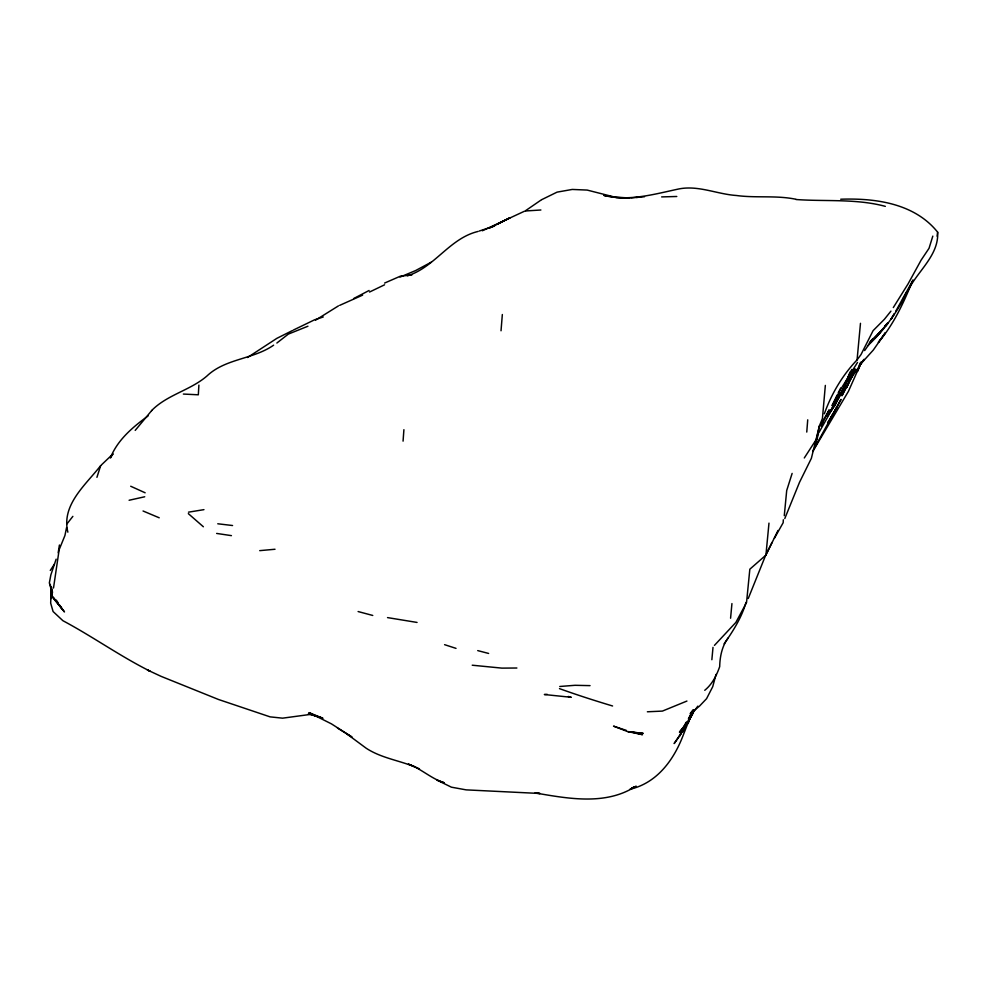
<?xml version="1.0" encoding="UTF-8"?>
<svg xmlns="http://www.w3.org/2000/svg" width="987" height="987" viewBox="0 0 987 987"><rect width="100%" height="100%" fill="white"/><g stroke="black" fill="none" stroke-linecap="round" stroke-linejoin="round"><path stroke-width="1.48" d="M51.275 588.326L50.67 603.131L53.088 611.533L62.897 620.7C92.531 636.479 120.032 656.17 150.049 671.172L147.347 669.963L161.177 676.391L218.497 699.487L270.117 716.87L282.603 718.166L311.966 714.206M783.32 519.767L783.184 522.678L774.425 538.248M67.856 532.166C61.169 504.888 85.585 484.999 100.563 465.765M840.727 199.226C875.444 197.992 914.616 203.371 937.65 232.179C938.995 254.35 919.378 269.722 909.471 287.797L910.952 284.626M198.893 385.115L198.325 394.8L183.372 394.06M748.245 598.504L765.961 554.521M745.987 602.428C741.78 617.331 733.082 631.137 724.1 643.845M403.066 441.14L403.905 429.69M501.026 330.781L502.334 314.52M806.761 432.072L807.724 419.833M825.342 385.411L822.43 418.5L819.42 425.853L811.363 458.363L799.507 482.322L784.788 518.57M860.479 323.317L857.074 359.897C842.614 375.048 831.325 393.986 824.367 413.775M768.984 523.122L765.924 555.126L749.836 569.203L746.542 602.514L735.883 622.402L714.452 645.375M711.861 659.723L713.009 647.349M730.577 618.232L731.935 603.575M784.283 515.67L786.701 490.527L792.129 473.402M937.107 236.201L937.65 232.179M58.184 552.769L59.417 545.021M53.508 588.005L59.171 549.623L64.908 535.596L66.561 527.601M818.42 433.91L815.028 446.149L819.42 425.853M50.855 598.714L51.682 594.717M53.286 597.456L64.488 611.928L51.632 596.247L52.496 592.225L51.361 586.747M687.174 721.435L682.868 731.873L685.706 724.47M685.977 722.385L679.562 735.969L685.299 727L674.146 743.569L679.562 735.969L686.915 722.694L679.426 732.218C684.781 725.42 691.431 718.746 693.849 710.233M716.031 674.442L712.725 686.693L706.593 698.648L699.524 706.087L690.246 713.576L693.17 710.356M932.814 236.115L929.026 248.317L921.142 260.087L908.077 283.886L893.309 307.574M96.923 477.338L100.6 465.839M56.136 559.16L50.843 574.94L49.35 582.947L52.052 591.386M691.122 714.97L683.053 735.623C673.714 760.002 657.071 782.827 630.348 789.181L634.234 786.91M691.06 715.464L687.927 723.533L691.122 715.711M850.091 372.062C844.625 386.904 838.025 401.623 828.229 414.17M861.38 362.192L848.438 391.308L812.733 451.503M821.209 426.15L822.998 421.794M857.567 371.507L860.787 363.672M851.793 369.446L843.317 389.149L835.533 403.066M850.769 371.445L843.317 389.149L834.138 405.928M910.878 284.91C902.5 305.341 892.779 325.476 878.356 342.403L885.351 332.767L873.31 350.04L859.825 364.98L863.255 360.329M850.621 377.244L841.973 395.775L855.68 369.681L849.696 380.254L864.057 359.305M690.875 713.971L688.42 719.141L691.023 714.304M853.15 373.148L846.636 387.509L853.15 373.111M813.004 450.825L841.035 399.402L827.785 423.349M858.961 365.93L860.664 362.266M848.141 376.775L850.004 372.827M778.015 530.463L765.924 555.126M837.124 395.047L832.053 405.706L842.701 386.065L857.518 362.402M836.816 401.067L840.542 393.295L835.076 405.324L827.476 415.872M766.64 553.189L772.031 542.443M867.474 345.919C887.436 327.511 902.032 304.761 913.037 280L895.653 311.411M820.913 425.816L829.228 409.852L821.381 423.83M838.247 392.715L840.801 387.842M836.248 397.983L838.814 393.245M839.16 396.885L831.856 408.803M902.562 299.678L906.806 292.053M818.852 432.701L836.31 401.684L827.439 415.761M827.896 423.115L837.05 407.15L827.562 422.843M845.18 383.042L848.993 376.442L855.198 368.928L845.106 383.511M687.779 721.805L693.207 712.885M894.123 314.014L891.051 319.233L894.123 314.113M817.1 438.203L804.294 457.968M50.275 570.449L54.47 564.083M837.297 398.551L838.901 396.157L837.247 398.625M834.052 405.324L828.179 414.17M728.11 637.997C722.003 646.189 719.918 656.614 719.683 666.657C716.55 675.564 712.207 684.238 704.743 690.308M864.649 350.558L872.853 338.812L869.276 343.106M697.834 706.137L689.839 716.969M829.796 411.776L832.127 408.556M857.074 359.897L860.985 354.604L873.088 330.67L884.426 319.257L890.928 311.127M693.33 709.715L690.555 713.317L693.392 710.171M829.524 412.258L832.238 408.754L829.388 412.356M66.956 523.912L72.865 516.361M135.207 430.394L151.776 410.456M885.068 326.08L886.98 323.711M883.007 328.671L877.974 334.901L887.412 323.292L884.771 326.512M881.379 330.657L874.618 338.294L881.255 330.818L870.3 341.428M101.143 465.185L113.073 453.835L110.371 457.98C117.515 439.857 132.789 427.087 148.099 415.934M151.579 410.604C167.173 394.677 190.195 390.433 206.863 376.072C225.431 358.367 253.091 359.502 273.621 345.179M276.866 343.032L288.327 334.099L307.944 326.216M525.676 210.613L540.864 200.176M315.544 320.17L338.479 305.859M636.084 786.084C606.055 805.799 568.167 798.606 535.003 792.919M247.515 357.504L276.841 338.356L292.214 330.657M633.827 787.145L630.138 789.316L634.073 787.021M489.133 228.305L502.827 221.446M431.146 262.246L415.539 270.598L400.031 277.088M353.716 298.53L369.101 290.486M497.818 223.864L509.514 217.868M482.372 230.761L524.726 211.107M293.164 330.164L314.606 319.788L323.242 316.975M497.966 223.852L510.131 217.806M541.505 199.756L557.075 192.132L572.263 189.442L587.166 190.072L616.32 197.511L629.348 197.893L615.888 197.326L604.069 195.463M369.52 292.041L384.572 284.799M362.624 295.125L339.701 305.353M407.397 275.792C434.465 267.6 449.566 238.286 477.967 231.476M686.927 701.054L662.388 711.096L647.373 711.787M384.597 283.059L400.549 276.113L411.813 275.015M479.151 231.057L494.512 226.072M129.1 500.261L144.719 496.769M604.155 195.5C628.559 201.459 653.16 194.501 676.971 189.356C697.192 184.495 716.365 194.118 736.314 195.488C756.091 198.19 776.177 195.155 795.843 199.251M188.48 512.167L203.951 509.65M259.717 550.647L275.015 549.253M630.804 197.931L639.835 197.141M636.418 197.437L644.511 196.721M559.765 686.483L575.026 685.299L590.053 685.632M547.18 694.33L544.355 694.527L571.251 697.303L568.413 696.464M525.664 210.959L540.888 209.997M661.648 196.906L676.786 196.487M516.88 668.014L501.914 668.125L472.23 665.213M795.954 199.51C825.737 201.656 856.173 198.51 885.327 206.357M217.769 523.776L232.562 525.528M417.057 622.439L387.533 617.603M216.646 533.436L231.427 535.633M537.261 793.017L540.049 793.486L466.16 789.871L451.417 787.182L437.019 780.125L444.014 782.679M632.223 732.033L642.475 734.686L628.077 731.626L643.191 733.366L628.349 731.873L613.532 726.136L626.424 730.429M477.733 650.606L488.614 653.443M358.108 611.545L372.753 615.456M308.339 713.934L321.491 717.783L308.66 713.391L322.959 718.339L309.054 712.639L331.472 723.89L351.964 737.03L337.468 728.036M559.481 688.63C577.111 694.984 594.705 700.61 612.582 705.989M444.582 644.671L456.019 648.373M443.879 782.654C431.085 778.546 421.104 768.7 408.396 764.111L415.342 767.047M159.215 517.793L143.053 510.995M419.463 768.861C402.128 760.73 382.364 758.855 366.177 748.22L346.412 733.588M130.703 486.246L145.138 492.784M188.332 513.635L203.371 526.774M52.299 596.185L61.971 608.72L59.541 605.019M56.321 600.096L57.937 602.563M50.3 584.44L51.632 596.247L51.484 592.693M51.262 588.203L51.632 596.247M888.14 323.02L885.24 326.29L888.14 323.02"/></g></svg>
